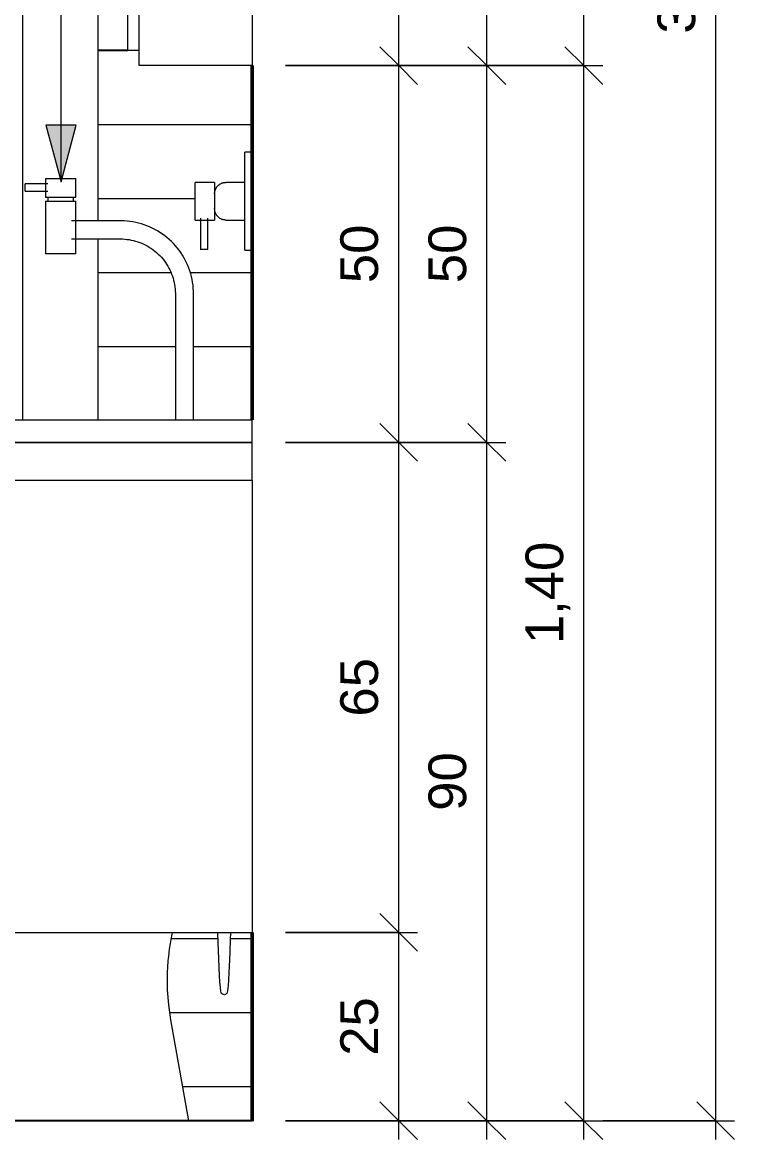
# Model space of a CAD drawing. Header units: millimetres. Extents: x 1525 to 16923, y -16874 to 3225.
# Drawn here: x 6064 to 7009, y 155 to 1637 of the extents above; entities that cross this region are included whole.
import ezdxf

# ---------------------------------------------------------------- set-up
doc = ezdxf.new("R2010")
doc.units = ezdxf.units.MM
for name, color, linetype, lineweight in [('A-ANNO-DIMS', 211, 'Continuous', 9), ('A-ANNO-DIMS-25', 211, 'Continuous', 9), ('A-FLOR', 192, 'Continuous', 25), ('A-GLAZ', 151, 'Continuous', 9), ('A-WALL', 113, 'Continuous', 25), ('A-WALL-PATT', 111, 'Continuous', 25), ('G-ANNO-TEXT', 231, 'Continuous', 9), ('I-FURN', 30, 'Continuous', 9), ('P-SANR-FIXT', 6, 'Continuous', 9)]:
    doc.layers.add(name, color=color, linetype=linetype, lineweight=lineweight)
doc.styles.add('@Arial Unicode MS', font='ARIALUNI.TTF', dxfattribs={"height": 49.99999999999999})
doc.dimstyles.new('CRT_-__Metros_-_Linha_de_chamada_3_5_mm', dxfattribs={"dimscale": 304.8, "dimtxt": 50.29224265965954, "dimasz": 0.1640419947506562, "dimexe": 0.08202099737532809, "dimexo": 0.0625, "dimgap": 0.04101049868766404, "dimtad": 1, "dimdec": 0, "dimlfac": 0.1, "dimdsep": 46, "dimtxsty": '@Arial Unicode MS', "dimblk1": 'OBLIQUE', "dimblk2": 'OBLIQUE', "dimsah": 1, "dimcen": 0.09, "dimdle": 0.08202099737532809, "dimazin": 0, "dimtfac": 1, "dimtdec": 4, "dimtix": 1, "dimtmove": 0, "dimatfit": 3, "dimfxl": 0.4921259842519685, "dimfxlon": 1, "dimtvp": 1, "dimtolj": 1, "dimtzin": 0, "dimarcsym": 2})
doc.dimstyles.new('CRT_-__Metros_-_Linha_de_chamada_3_5_mm_1', dxfattribs={"dimscale": 304.8, "dimtxt": 50.29224265965954, "dimasz": 0.1640419947506562, "dimexe": 0.08202099737532809, "dimexo": 0.0625, "dimgap": 0.04101049868766404, "dimtad": 1, "dimlfac": 0.001, "dimrnd": 0.01, "dimzin": 0, "dimdsep": 46, "dimtxsty": '@Arial Unicode MS', "dimblk1": 'OBLIQUE', "dimblk2": 'OBLIQUE', "dimsah": 1, "dimcen": 0.09, "dimdle": 0.08202099737532809, "dimazin": 0, "dimtfac": 1, "dimtdec": 4, "dimtix": 1, "dimtmove": 0, "dimatfit": 3, "dimfxl": 0.4921259842519685, "dimfxlon": 1, "dimtvp": 1, "dimtolj": 1, "dimtzin": 0, "dimarcsym": 2})

# ---------------------------------------------------------------- blocks, each defined once
blk = doc.blocks.new('Bacia Sanitária - Caixa acoplada-3529581-ELEVAÇÃO 2 BANHEIRO SUÍTE')
at = {"layer": 'P-SANR-FIXT'}
for p, q in [((-2986.073959467627, 575.0000000000032), (-3052.37993670697, 575.0000000000034)), ((-2983.043893188997, 570.0000000000025), (-3047.379936706971, 570.0000000000026)), ((-2905.473572249148, 575.0000000000028), (-2986.073959467627, 575.0000000000031)), ((-2905.463268454601, 570.0000000000018), (-2983.043893188997, 570.000000000002)), ((-2902.615351151204, 353.7343181420562), (-2939.543720459564, 180)), ((-2469.79858684659, 180.0000000000006), (-2493.415167521179, 313.9362846213316))]:
    blk.add_line(p, q, dxfattribs=at)
at = {"layer": 'P-SANR-FIXT', "flags": 128}
for points in [[(-3052.379936706972, 575.0000000000034), (-3052.367938306887, 575.599840012803), (-3052.331962301511, 576.198720409541), (-3052.27206624478, 576.7956831093376), (-3052.188345957607, 577.3897730992172), (-3052.080935374592, 577.980039961929), (-3051.950006329753, 578.5655393964103), (-3051.795768281634, 579.145334728465), (-3051.618467978209, 579.7184984092453), (-3051.418389062142, 580.2841134991297), (-3051.195851617016, 580.8412751346331), (-3050.951211655272, 581.3890919759929), (-3050.684860548662, 581.9266876331251), (-3050.397224402137, 582.4532020676593), (-3050.088763372174, 582.9677929688163), (-3049.759970930617, 583.4696371009285), (-3049.411373075236, 583.9579316204389), (-3049.043527488237, 584.4318953602805), (-3048.657022644087, 584.890770079575), (-3048.252476868086, 585.3338216766612), (-3047.83053734718, 585.7603413634956), (-3047.391879094593, 586.1696467995662), (-3046.937203869952, 586.5610831834877), (-3046.467239056626, 586.9340243005485), (-3045.982736498059, 587.2878735245184), (-3045.484471294995, 587.6220647721219), (-3044.973240565464, 587.9360634086535), (-3044.449862169579, 588.2293671032774), (-3043.915173401124, 588.5015066326507), (-3043.370029648067, 588.7520466315799), (-3042.815303024124, 588.9805862895118), (-3042.251880973555, 589.1867599917465), (-3041.680664851453, 589.3702379043417), (-3041.102568481759, 589.5307265017774), (-3040.518516695344, 589.6679690365328), (-3039.929443850477, 589.78174594983), (-3039.336292338045, 589.8718752228787), (-3038.740011073938, 589.9382126680676), (-3038.141553980978, 589.9806521596374), (-3037.541878462847, 589.9991258034531), (-3037.379936706973, 590.0000000000038)], [(-2976.983760631739, 590.0000000000032), (-2981.785717359525, 590.0000000000032), (-2986.431373768867, 590.0000000000032), (-2990.913297800528, 590.0000000000032), (-2995.224319332154, 590.0000000000032), (-2999.357541648925, 590.0000000000032), (-3003.306352476845, 590.0000000000038), (-3007.064434560956, 590.0000000000038), (-3010.625775771605, 590.0000000000038), (-3013.984678722567, 590.0000000000038), (-3017.135769885648, 590.0000000000038), (-3020.074008187186, 590.0000000000038), (-3022.794693072688, 590.0000000000038), (-3025.293472026717, 590.0000000000038), (-3027.566347535994, 590.0000000000038), (-3029.609683484557, 590.0000000000038), (-3031.420210970776, 590.0000000000038), (-3032.995033536899, 590.0000000000038), (-3034.331631802765, 590.0000000000038), (-3035.427867496275, 590.0000000000038), (-3036.281986874169, 590.0000000000038), (-3036.892623527645, 590.0000000000038), (-3037.25880056832, 590.0000000000038), (-3037.379936706973, 590.0000000000038)], [(-3037.379936706973, 590.0000000000038), (-3037.257317102007, 590.0000000000038), (-3036.889654452316, 590.0000000000038), (-3036.277536939713, 590.0000000000038), (-3035.421943821637, 590.0000000000038), (-3034.324243864563, 590.0000000000038), (-3032.986193154256, 590.0000000000038), (-3031.409932286418, 590.0000000000038), (-3029.597982942187, 590.0000000000038), (-3027.553243853984, 590.0000000000038), (-3025.278986168163, 590.0000000000038), (-3022.778848211871, 590.0000000000038), (-3020.056829672508, 590.0000000000038), (-3017.117285199067, 590.0000000000038), (-3013.964917435635, 590.0000000000038), (-3010.604769498168, 590.0000000000038), (-3007.04221690657, 590.0000000000038), (-3003.282958985017, 590.0000000000038), (-2999.333009744252, 590.0000000000032), (-2995.198688260449, 590.0000000000032), (-2990.886608566042, 590.0000000000032), (-2986.403669068677, 590.0000000000032), (-2981.757041515244, 590.0000000000032), (-2976.983760631741, 590.0000000000032)], [(-2905.379936705998, 590.0000000000032), (-2907.227405428025, 590.0000000000032), (-2917.05319406522, 590.0000000000032), (-2926.719596499716, 590.0000000000032), (-2936.211148549674, 590.0000000000032), (-2945.512665756572, 590.0000000000032), (-2954.609267677096, 590.0000000000032), (-2963.486401688679, 590.0000000000032), (-2972.129866270589, 590.0000000000032), (-2976.983760631739, 590.0000000000032)], [(-3047.379936706973, 570.0000000000028), (-3047.367938306888, 570.599840012802), (-3047.331962301512, 571.19872040954), (-3047.27206624478, 571.795683109336), (-3047.188345957607, 572.3897730992168), (-3047.080935374593, 572.9800399619286), (-3046.950006329754, 573.5655393964098), (-3046.795768281634, 574.1453347284645), (-3046.618467978209, 574.7184984092448), (-3046.522072330704, 575.0000000000034)], [(-2981.047113178915, 442.7272727272749), (-2986.05910544801, 446.7065279908205), (-2990.907960889326, 450.883026508377), (-2995.585922368524, 455.2500867732539), (-3000.08550614515, 459.8007224206185), (-3004.39951384502, 464.5276534041836), (-3008.521043976087, 469.423317642735), (-3012.443502969355, 474.4798831178441), (-3016.160615727182, 479.6892604034259), (-3019.666435662094, 485.0431156070986), (-3022.955354210067, 490.5328837026319), (-3026.022109803021, 496.1497822321594), (-3028.861796286215, 501.8848253562431), (-3031.469870767041, 507.7288382292939), (-3033.842160882692, 513.6724716773726), (-3035.974871475044, 519.7062171548686), (-3037.864590662101, 525.8204219561483), (-3039.508295296283, 532.0053046578251), (-3040.903355800816, 538.2509707669464), (-3042.047540376488, 544.5474285500749), (-3042.939018572055, 550.8846050179316), (-3043.576364212582, 557.2523620400257), (-3043.958557681, 563.6405125635055), (-3044.084992262744, 570.0000000000007)], [(-2904.226345648351, 401.8336707483581), (-2914.380838938325, 405.5093631801706), (-2924.380221223734, 409.5881868757589), (-2934.208495626004, 414.0636165873133), (-2943.849939002684, 418.9284925820025), (-2953.289127101099, 424.1750320960201), (-2962.51095923388, 429.7948417853459), (-2971.500682436831, 435.7789311533049), (-2980.243915070537, 442.1177269334466), (-2981.047113178915, 442.7272727272749)], [(-2902.615351151205, 353.7343181420557), (-2901.862167517703, 357.6624959886744), (-2901.266671567428, 361.6176510240233), (-2900.829815966863, 365.5934558437672), (-2900.552299591782, 369.5835500083205), (-2900.434566409182, 373.581550218195), (-2900.476804767043, 377.5810605259164), (-2900.678947093, 381.5756825681745), (-2901.040670002454, 385.5590258018433), (-2901.561394815915, 389.524717727484), (-2902.24028848476, 393.4664140839831), (-2903.076264923945, 397.377808998022), (-2904.067986749498, 401.2526450721246), (-2904.232294652704, 401.8381232519138)], [(-2846.872981415787, 389.1173360047154), (-2857.254489818144, 390.4541332107946), (-2867.901615712197, 392.2605548187234), (-2878.467987443807, 394.4913029575456), (-2879.540275620679, 394.7424874015256)], [(-2493.415167521179, 313.9362846213316), (-2496.23249258236, 333.7634075959946), (-2497.720732453482, 353.7343181420556)]]:
    blk.add_lwpolyline(points, dxfattribs=at)
at = {"layer": 'P-SANR-FIXT'}
for points, knots in [([(-2721.129079966269, 430.0032645981685), (-2722.418678957998, 429.5580234250977), (-2725.192194310117, 428.5842687986848), (-2727.958485456199, 427.5771828700418), (-2729.437169397474, 427.028233384213)], [0.06623469538838295, 0.06623469538838295, 0.06623469538838295, 0.06623469538838295, 0.5, 1, 1, 1, 1]), ([(-2497.720732453482, 353.7343181420556), (-2498.168967890348, 364.4667312957868), (-2497.91323178611, 383.9169831304323), (-2494.997907041838, 409.9637100095278), (-2492.444222706295, 423.8888447185519), (-2491.065170725115, 430.0757640340854)], [0, 0, 0, 0, 0.4, 0.7, 0.97617184338303, 0.97617184338303, 0.97617184338303, 0.97617184338303])]:
    blk.add_open_spline(points, degree=3, knots=knots, dxfattribs=at)
for points in [[(-2729.437169397474, 427.028233384213), (-2736.063747950919, 424.6758338285388), (-2749.354882688736, 420.3080227429784), (-2769.821390228347, 415.213661453016), (-2790.424111568666, 411.043240875118), (-2810.975581169526, 407.772735536593), (-2831.203619878147, 405.3592683320381), (-2850.847033355365, 403.8242812287706), (-2863.355973116059, 403.4472200489694), (-2869.436642700383, 403.4168820589864)], [(-2869.436642700382, 403.4168820589865), (-2874.1497460336, 403.3742866079256), (-2882.934600008572, 403.2210222362818), (-2893.40877199406, 402.6721192698834), (-2900.67034886584, 402.1457688248008), (-2903.147438666746, 401.9300097471688), (-2903.766302560804, 401.8761097599557)]]:
    blk.add_open_spline(points, degree=3, dxfattribs=at)
blk = doc.blocks.new('Janela basculante e folha fixa - 80 x 160 cm-4197855-ELEVAÇÃO 2 BANHEIRO SUÍTE')
at = {"layer": 'A-GLAZ'}
for p, q in [((-2590.379936706012, 2409.999999999948), (-2590.379936706012, 1374.041239654104)), ((-2690.379936706006, 2309.999999999959), (-2690.379936706006, 1110.000000000002)), ((-2590.379936706012, 1349.958760345894), (-2590.379936706012, 1110))]:
    blk.add_line(p, q, dxfattribs=at)
blk = doc.blocks.new('ARMÁRIO BANHEIRO - ARMÁRIO BANHEIRO-4333011-ELEVAÇÃO 2 BANHEIRO SUÍTE')
at = {"layer": 'I-FURN', "color": 8}
for p, q in [((-2535.379936705997, 1580), (-2535.379936705997, 2380)), ((-2385.379936705997, 2380), (-2535.379936705997, 2380)), ((-2385.379936705997, 2380), (-2385.379936705997, 1580)), ((-2550.379936705997, 1600), (-2550.379936705997, 2360)), ((-2550.379936705997, 2360), (-2535.379936705997, 2360)), ((-2535.379936705997, 1600), (-2550.379936705997, 1600)), ((-2385.379936705997, 1580), (-2535.379936705997, 1580))]:
    blk.add_line(p, q, dxfattribs=at)
blk = doc.blocks.new('Ducha Higiênica Mix_Match - Cobre Escovado-4413653-ELEVAÇÃO 2 BANHEIRO SUÍTE')
at = {"layer": 'P-SANR-FIXT', "color": 8, "flags": 128}
blk.add_lwpolyline([(-2414.369417163562, 430.0000000000008), (-2414.70985877046, 419.9955265815146), (-2415.245949543859, 404.8193646407829), (-2415.669127065304, 393.5892083621536), (-2416.382415900267, 376.8488108415), (-2416.927158388744, 366.4558609859358), (-2417.38224175262, 359.6432201552344), (-2418.179578966208, 352.236582533151), (-2419.341762652088, 349.0130338992364), (-2419.845658600485, 348.4457491201209), (-2420.397698288731, 348.006681143358), (-2420.98748760144, 347.6791659315883), (-2422.286973047987, 347.3327881410514), (-2423.569832982859, 347.4123332811791), (-2424.726585710988, 347.8622557841112), (-2425.543399503854, 348.4761576047845), (-2426.053573927994, 349.0652049954805), (-2426.593703601131, 350.0358997246663), (-2427.111733709746, 351.8785190608243), (-2427.725884619859, 356.7006517328924), (-2428.313498645467, 364.5422705770511), (-2428.750113983126, 372.2858303855863), (-2429.265605706957, 383.2932094205983), (-2429.760720401295, 395.4601898199217), (-2430.506411642414, 415.9309987165236), (-2430.986876719118, 430.0000000000008)], dxfattribs=at)
blk = doc.blocks.new('BAMCADA BANHEIRO - BAMCADA BANHEIRO-4679330-ELEVAÇÃO 2 BANHEIRO SUÍTE')
at = {"layer": 'I-FURN', "color": 8}
for p, q in [((-2656.621832099559, 1423.263021039689), (-2686.503248238001, 1423.263021039689)), ((-2686.503248238, 1418.263021039688), (-2686.503248238, 1423.263021039688)), ((-2659.556404952886, 1430.000000000002), (-2659.556404952886, 1405.000000000002)), ((-2659.556404952883, 1430), (-2639.556404952883, 1430)), ((-2639.556404952883, 1430), (-2619.556404952883, 1430)), ((-2619.556404952885, 1405.000000000002), (-2619.556404952885, 1430.000000000002)), ((-2686.503248238, 1413.263021039688), (-2686.503248238, 1418.263021039688)), ((-2686.503248238001, 1413.263021039689), (-2656.621832099559, 1413.263021039689)), ((-2639.556404952883, 1405), (-2659.556404952883, 1405)), ((-2659.556404952886, 1400.000000000002), (-2659.556404952886, 1330.000000000002)), ((-2659.556404952883, 1400), (-2639.556404952883, 1400)), ((-2656.556404952884, 1405.000000000002), (-2656.556404952884, 1400.000000000002)), ((-2619.556404952883, 1405), (-2639.556404952883, 1405)), ((-2639.556404952883, 1400), (-2619.556404952883, 1400)), ((-2622.556404952884, 1400.000000000002), (-2622.556404952884, 1405.000000000002)), ((-2619.556404952885, 1330.000000000002), (-2619.556404952885, 1400.000000000002)), ((-2560.379936705996, 1374.041239654105), (-2625.379936705995, 1374.041239654104)), ((-2625.379936705995, 1349.958760345894), (-2560.379936705996, 1349.958760345895)), ((-2639.556404952883, 1330), (-2659.556404952883, 1330)), ((-2619.556404952883, 1330), (-2639.556404952883, 1330)), ((-2487.421176360099, 1277), (-2487.4211763601, 1110.000000000001)), ((-2463.33869705189, 1110.000000000001), (-2463.33869705189, 1277)), ((-2885.379936705992, 1110), (-2385.379936705996, 1110)), ((-2885.379936705992, 1110), (-2885.379936705992, 1080)), ((-2385.379936705997, 1080), (-2385.379936705997, 1110)), ((-2885.379936705992, 1080), (-2385.379936705992, 1080)), ((-2885.379936705992, 1080), (-2885.379936705992, 1030)), ((-2385.379936705997, 1080), (-2885.379936705992, 1080)), ((-2385.379936705992, 1030), (-2385.379936705992, 1080)), ((-2885.379936705992, 1030), (-2887.379936705992, 1030)), ((-2887.379936705992, 1030), (-2887.379936705992, 1001.500000000005)), ((-2885.379936705992, 430.0000000000001), (-2885.379936705992, 1030)), ((-2885.379936705992, 1030), (-2385.379936705995, 1030)), ((-2885.379936705992, 1030), (-2385.379936705992, 1030)), ((-2385.379936705995, 1030), (-2385.379936705995, 430.0000000000001)), ((-2903.379936705996, 1015.000000000005), (-2905.379936705994, 1015.000000000005)), ((-2905.379936705994, 1015.000000000005), (-2905.379936705994, 1000)), ((-2889.879936705994, 1001.500000000005), (-2903.379936705996, 1015.000000000005)), ((-2905.379936705994, 430), (-2905.379936705994, 1000.000000000002)), ((-2885.379936705995, 1000.000000000002), (-2905.379936705994, 1000.000000000002)), ((-2905.379936705994, 1000), (-2885.379936705992, 1000)), ((-2887.379936705992, 1001.500000000005), (-2889.879936705994, 1001.500000000005)), ((-2885.379936705995, 430), (-2905.379936705994, 430)), ((-2885.379936705992, 430.0000000000001), (-2385.379936705995, 430.0000000000001))]:
    blk.add_line(p, q, dxfattribs=at)
at = {"layer": 'I-FURN', "color": 8, "flags": 128}
for points in [[(-2463.33869705189, 1277), (-2463.416319693099, 1280.880614562413), (-2463.649063437062, 1284.755020969347), (-2464.036555943435, 1288.617020997046), (-2464.578177306869, 1292.460436269315), (-2465.273061048723, 1296.279118141604), (-2466.120095503245, 1300.066957537525), (-2467.117925595998, 1303.817894722075), (-2468.264955011691, 1307.525928995916), (-2469.559348747949, 1311.185128295214), (-2470.999036050912, 1314.789638681678), (-2472.581713728016, 1318.333693707611), (-2474.304849832596, 1321.811623640996), (-2476.165687714466, 1325.217864535859), (-2478.161250429977, 1328.546967133394), (-2480.288345504476, 1331.793605579614), (-2482.543570039603, 1334.952585945587), (-2484.923316157192, 1338.018854536606), (-2487.423776771103, 1340.987505977027), (-2490.04095167776, 1343.853791057825), (-2492.770653955613, 1346.613124334313), (-2495.608516663322, 1349.261091461872), (-2498.549999825932, 1351.793456257971), (-2501.590397697869, 1354.206167479143), (-2504.724846291118, 1356.495365302119), (-2507.948331156578, 1358.657387498719), (-2511.255695406106, 1360.688775294634), (-2514.641647962433, 1362.586278902731), (-2518.100772023769, 1364.346862722016), (-2521.627533729523, 1365.96771019395), (-2525.216291013301, 1367.446228308339), (-2528.861302629008, 1368.780051751601), (-2532.556737335623, 1369.96704669076), (-2536.29668322593, 1371.005314187127), (-2540.075157184319, 1371.893193234192), (-2543.886114458488, 1372.629263414883), (-2547.723458329758, 1373.212347173932), (-2551.581049866526, 1373.64151170171), (-2555.45271774524, 1373.91607042652), (-2559.332268123208, 1374.035584112974), (-2560.379936705996, 1374.041239654105)], [(-2560.379936705996, 1349.958760345895), (-2557.46236445668, 1349.900401119471), (-2554.549459700583, 1349.725416802513), (-2551.645882463925, 1349.434087332598), (-2548.75627785089, 1349.026878774732), (-2545.88526861244, 1348.504442575741), (-2543.037447750909, 1347.867614522097), (-2540.217371172172, 1347.117413402835), (-2537.429550397171, 1346.255039379713), (-2534.678445344444, 1345.281872067203), (-2531.968457195203, 1344.199468325409), (-2529.303921352386, 1343.009559769416), (-2526.689100504939, 1341.714049999081), (-2524.128177808419, 1340.315011553674), (-2521.625250192839, 1338.814682596264), (-2519.184321808454, 1337.215463333128), (-2516.809297619975, 1335.51991217394), (-2514.503977159461, 1333.730741638856), (-2512.272048447872, 1331.850814019063), (-2510.117082095026, 1329.883136797722), (-2508.042525587389, 1327.830857838638), (-2506.051697772822, 1325.697260350351), (-2504.147783551141, 1323.485757633699), (-2502.333828778955, 1321.199887621265), (-2500.612735396945, 1318.843307217443), (-2498.987256787372, 1316.41978644817), (-2497.459993369261, 1313.933202429685), (-2496.033388438285, 1311.387533165976), (-2494.709724258005, 1308.786851184817), (-2493.491118408745, 1306.135317022596), (-2492.379520399905, 1303.437172568342), (-2491.376708551174, 1300.696734277607), (-2490.484287147586, 1297.918386267063), (-2489.703683873016, 1295.106573300841), (-2489.036147526182, 1292.265793679869), (-2488.482746022839, 1289.400592045537), (-2488.04436468734, 1286.515552109251), (-2487.721704836305, 1283.615289319466), (-2487.515282656665, 1280.704443477957), (-2487.425428379874, 1277.787671317122), (-2487.421176360099, 1277)]]:
    blk.add_lwpolyline(points, dxfattribs=at)
blk = doc.blocks.new('MONOCOMANDO CHUVEIRO - MONOCOMANDO CHUVEIRO-4681074-ELEVAÇÃO 2 BANHEIRO SUÍTE')
at = {"layer": 'I-FURN', "color": 8}
for p, q in [((-2385.379936706004, 1465.000000000002), (-2395.379936706004, 1465.000000000002)), ((-2395.379936706002, 1400), (-2395.379936706003, 1465)), ((-2435.379936706005, 1425.000000000001), (-2461.379936706004, 1425.000000000001)), ((-2461.379936706003, 1400), (-2461.379936706003, 1425)), ((-2435.379936706003, 1425), (-2435.379936706003, 1400)), ((-2395.379936706004, 1425.000000000001), (-2420.379936706005, 1425.000000000001)), ((-2461.379936706003, 1375), (-2461.379936706003, 1400)), ((-2435.379936706003, 1400), (-2435.379936706003, 1375)), ((-2395.379936706003, 1335), (-2395.379936706002, 1399.999999999999)), ((-2461.379936706004, 1375.000000000001), (-2435.379936706005, 1375.000000000001)), ((-2454.296480235253, 1377.313830999458), (-2454.296480235253, 1336.000000000001)), ((-2444.296480235253, 1336.000000000001), (-2444.296480235253, 1377.313830999458)), ((-2420.379936706005, 1375.000000000002), (-2395.379936706004, 1375.000000000002)), ((-2449.296480235251, 1336), (-2454.296480235251, 1336)), ((-2444.296480235251, 1336), (-2449.296480235251, 1336)), ((-2395.379936706004, 1335.000000000002), (-2385.379936706004, 1335.000000000002))]:
    blk.add_line(p, q, dxfattribs=at)
at = {"layer": 'I-FURN', "color": 8, "flags": 128}
for points in [[(-2435.379936706005, 1410.000000000014), (-2435.36793830592, 1410.599840012801), (-2435.331962300544, 1411.19872040954), (-2435.272066243812, 1411.795683109336), (-2435.188345956639, 1412.389773099216), (-2435.080935373623, 1412.980039961928), (-2434.950006328786, 1413.565539396409), (-2434.795768280667, 1414.145334728464), (-2434.618467977241, 1414.718498409243), (-2434.418389061173, 1415.284113499129), (-2434.195851616048, 1415.841275134632), (-2433.951211654304, 1416.389091975992), (-2433.684860547694, 1416.926687633124), (-2433.39722440117, 1417.453202067658), (-2433.088763371205, 1417.967792968815), (-2432.759970929649, 1418.469637100928), (-2432.411373074268, 1418.957931620438), (-2432.043527487269, 1419.431895360279), (-2431.657022643118, 1419.890770079574), (-2431.252476867118, 1420.33382167666), (-2430.830537346212, 1420.760341363495), (-2430.391879093623, 1421.169646799565), (-2429.937203868983, 1421.561083183486), (-2429.467239055657, 1421.934024300548), (-2428.982736497091, 1422.287873524517), (-2428.484471294027, 1422.622064772121), (-2427.973240564496, 1422.936063408652), (-2427.449862168611, 1423.229367103276), (-2426.915173400156, 1423.50150663265), (-2426.370029647099, 1423.752046631578), (-2425.815303023154, 1423.980586289511), (-2425.251880972587, 1424.186759991745), (-2424.680664850484, 1424.37023790434), (-2424.10256848079, 1424.530726501776), (-2423.518516694376, 1424.667969036532), (-2422.929443849508, 1424.781745949829), (-2422.336292337076, 1424.871875222877), (-2421.740011072969, 1424.938212668066), (-2421.141553980008, 1424.980652159635), (-2420.541878461879, 1424.999125803451), (-2420.379936706005, 1425.000000000001)], [(-2435.379936706005, 1409.755486475813), (-2435.379936706005, 1409.835573130342), (-2435.379936706005, 1409.899924966006), (-2435.379936706005, 1409.948439033597), (-2435.379936706005, 1409.981037720953), (-2435.379936706005, 1409.997668877131)], [(-2435.379936706005, 1409.992001066612), (-2435.379936706005, 1409.968017063028), (-2435.379936706005, 1409.928086358541), (-2435.379936706004, 1409.872272833758), (-2435.379936706004, 1409.800665778414), (-2435.379936706004, 1409.713379748523), (-2435.379936706004, 1409.61055438311), (-2435.379936706004, 1409.492354180826), (-2435.379936706004, 1409.358968236781), (-2435.379936706004, 1409.21060994003), (-2435.379936706004, 1409.047516632202), (-2435.379936706004, 1408.869949227794), (-2435.379936706004, 1408.678191796778), (-2435.379936706004, 1408.472551110136), (-2435.379936706004, 1408.253356149099), (-2435.379936706004, 1408.020957578845), (-2435.379936706004, 1407.775727187511), (-2435.379936706004, 1407.518057291411), (-2435.379936706004, 1407.248360107411), (-2435.379936706004, 1406.967067093474), (-2435.379936706004, 1406.674628258415), (-2435.379936706004, 1406.371511441988), (-2435.379936706004, 1406.058201566437), (-2435.379936706004, 1405.735199860726), (-2435.379936706004, 1405.403023058683), (-2435.379936706004, 1405.06220257233), (-2435.379936706004, 1404.713283641739), (-2435.379936706004, 1404.356824462769), (-2435.379936706004, 1403.993395294064), (-2435.379936706004, 1403.623577544769), (-2435.379936706004, 1403.24796284439), (-2435.379936706004, 1402.867152096321), (-2435.379936706004, 1402.481754516525), (-2435.379936706004, 1402.092386658916), (-2435.379936706004, 1401.699671429005), (-2435.379936706004, 1401.304237087383), (-2435.379936706004, 1400.906716244645), (-2435.379936706004, 1400.507744849338), (-2435.379936706004, 1400.107961170584), (-2435.379936706004, 1399.708004776989), (-2435.379936706004, 1399.308515513461), (-2435.379936706004, 1398.910132477603), (-2435.379936706004, 1398.513492997288), (-2435.379936706004, 1398.119231611073), (-2435.379936706004, 1397.727979053071), (-2435.379936706004, 1397.340361243912), (-2435.379936706004, 1396.956998289404), (-2435.379936706004, 1396.578503488493), (-2435.379936706004, 1396.20548235212), (-2435.379936706004, 1395.83853163453), (-2435.379936706004, 1395.478238378593), (-2435.379936706004, 1395.125178976658), (-2435.379936706004, 1394.779918248454), (-2435.379936706004, 1394.443008537496), (-2435.379936706004, 1394.114988827449), (-2435.379936706004, 1393.796383879875), (-2435.379936706004, 1393.487703394727), (-2435.379936706004, 1393.18944119493), (-2435.379936706004, 1392.902074436381), (-2435.379936706004, 1392.626062844589), (-2435.379936706004, 1392.361847979224), (-2435.379936706004, 1392.109852527707), (-2435.379936706004, 1391.870479629003), (-2435.379936706004, 1391.644112228688), (-2435.379936706004, 1391.431112466312), (-2435.379936706004, 1391.231821096059), (-2435.379936706004, 1391.046556941607), (-2435.379936706004, 1390.875616386083), (-2435.379936706004, 1390.719272897909), (-2435.379936706004, 1390.577776593315), (-2435.379936706004, 1390.451353836206), (-2435.379936706004, 1390.340206876022), (-2435.379936706004, 1390.244513524191), (-2435.379936706004, 1390.164426869662), (-2435.379936706004, 1390.100075033997), (-2435.379936706005, 1390.051560966408), (-2435.379936706005, 1390.018962279051), (-2435.379936706005, 1390.002331122872)], [(-2435.379936706005, 1390.007998933392), (-2435.379936706005, 1390.031982936976), (-2435.379936706005, 1390.071913641463), (-2435.379936706005, 1390.127727166245), (-2435.379936706005, 1390.199334221589), (-2435.379936706005, 1390.286620251482)], [(-2420.379936706005, 1375.000000000002), (-2420.979776718803, 1375.011998400088), (-2421.578657115542, 1375.047974405462), (-2422.175619815338, 1375.107870462194), (-2422.769709805219, 1375.191590749367), (-2423.359976667931, 1375.299001332383), (-2423.945476102412, 1375.429930377222), (-2424.525271434467, 1375.58416842534), (-2425.098435115247, 1375.761468728765), (-2425.66405020513, 1375.961547644833), (-2426.221211840635, 1376.184085089958), (-2426.769028681995, 1376.428725051702), (-2427.306624339126, 1376.695076158313), (-2427.833138773661, 1376.982712304837), (-2428.347729674818, 1377.291173334801), (-2428.84957380693, 1377.619965776357), (-2429.337868326441, 1377.968563631738), (-2429.811832066282, 1378.336409218738), (-2430.270706785577, 1378.722914062888), (-2430.713758382663, 1379.127459838889), (-2431.140278069497, 1379.549399359795), (-2431.549583505568, 1379.988057612382), (-2431.941019889489, 1380.442732837023), (-2432.31396100655, 1380.91269765035), (-2432.66781023052, 1381.397200208915), (-2433.002001478123, 1381.89546541198), (-2433.316000114655, 1382.40669614151), (-2433.609303809279, 1382.930074537396), (-2433.881443338652, 1383.464763305851), (-2434.131983337581, 1384.009907058907), (-2434.360522995512, 1384.564633682852), (-2434.566696697747, 1385.12805573342), (-2434.750174610343, 1385.699271855522), (-2434.910663207779, 1386.277368225216), (-2435.047905742535, 1386.861420011631), (-2435.161682655832, 1387.450492856498), (-2435.25181192888, 1388.04364436893), (-2435.318149374069, 1388.639925633037), (-2435.360588865638, 1389.238382725998), (-2435.379062509454, 1389.838058244127)]]:
    blk.add_lwpolyline(points, dxfattribs=at)
blk = doc.blocks.new('DIMBLOCK28-ELEVAÇÃO 2 BANHEIRO SUÍTE')
at = {"layer": 'A-ANNO-DIMS-25', "lineweight": 18}
for p, q in [((6563.438268856396, 430.0000000000001), (6538.438268856396, 455.0000000000001)), ((6563.438268856396, 430.0000000000001), (6588.438268856396, 405.0000000000001)), ((6563.438268856396, 180), (6538.438268856396, 205.0000000000001)), ((6563.438268856396, 180), (6588.438268856396, 155))]:
    blk.add_line(p, q, dxfattribs=at)
at = {"layer": 'A-ANNO-DIMS-25'}
for p, q in [((6413.438268856396, 430.0000000000001), (6588.438268856396, 430.0000000000001)), ((6563.438268856396, 430.0000000000001), (6413.438268856396, 430.0000000000001)), ((6563.438268856396, 155), (6563.438268856396, 430.0000000000001)), ((6413.438268856396, 180), (6588.438268856396, 180)), ((6563.438268856396, 180), (6413.438268856396, 180))]:
    blk.add_line(p, q, dxfattribs=at)
at = {"layer": 'A-ANNO-DIMS-25', "color": 0, "insert": (6486.036863623904, 266.2763991552271), "char_height": 49.99999999999999, "width": 92.93664202745512, "attachment_point": 1, "rotation": 90, "line_spacing_factor": 1.117605392436879, "style": '@Arial Unicode MS'}
blk.add_mtext('25', dxfattribs=at)
blk = doc.blocks.new('_Oblique')
at = {"color": 0, "linetype": 'ByBlock', "lineweight": -2}
blk.add_line((-0.5, -0.5), (0.5, 0.5), dxfattribs=at)
blk = doc.blocks.new('DIMBLOCK29-ELEVAÇÃO 2 BANHEIRO SUÍTE')
at = {"layer": 'A-ANNO-DIMS-25', "lineweight": 18}
for p, q in [((6563.438268856396, 1080), (6538.438268856396, 1105)), ((6563.438268856396, 1080), (6588.438268856396, 1055)), ((6563.438268856396, 430.0000000000001), (6538.438268856396, 455.0000000000001)), ((6563.438268856396, 430.0000000000001), (6588.438268856396, 405.0000000000001))]:
    blk.add_line(p, q, dxfattribs=at)
at = {"layer": 'A-ANNO-DIMS-25'}
for p, q in [((6413.438268856396, 1080), (6588.438268856396, 1080)), ((6563.438268856396, 1080), (6413.438268856396, 1080)), ((6563.438268856396, 430.0000000000001), (6563.438268856396, 1080)), ((6413.438268856396, 430.0000000000001), (6588.438268856396, 430.0000000000001)), ((6563.438268856396, 430.0000000000001), (6413.438268856396, 430.0000000000001))]:
    blk.add_line(p, q, dxfattribs=at)
at = {"layer": 'A-ANNO-DIMS-25', "color": 0, "insert": (6486.036863623904, 716.2763991552271), "char_height": 49.99999999999999, "width": 92.93664202745512, "attachment_point": 1, "rotation": 90, "line_spacing_factor": 1.117605392436879, "style": '@Arial Unicode MS'}
blk.add_mtext('65', dxfattribs=at)
blk = doc.blocks.new('DIMBLOCK30-ELEVAÇÃO 2 BANHEIRO SUÍTE')
at = {"layer": 'A-ANNO-DIMS-25', "lineweight": 18}
for p, q in [((6563.438268856396, 1579.999999999995), (6538.438268856396, 1604.999999999995)), ((6563.438268856396, 1579.999999999995), (6588.438268856396, 1554.999999999995)), ((6563.438268856396, 1080), (6538.438268856396, 1105)), ((6563.438268856396, 1080), (6588.438268856396, 1055))]:
    blk.add_line(p, q, dxfattribs=at)
at = {"layer": 'A-ANNO-DIMS-25'}
for p, q in [((6413.438268856396, 1579.999999999995), (6588.438268856396, 1579.999999999995)), ((6563.438268856396, 1579.999999999995), (6413.438268856396, 1579.999999999995)), ((6563.438268856396, 1080), (6563.438268856396, 1579.999999999995)), ((6413.438268856396, 1080), (6588.438268856396, 1080)), ((6563.438268856396, 1080), (6413.438268856396, 1080))]:
    blk.add_line(p, q, dxfattribs=at)
at = {"layer": 'A-ANNO-DIMS-25', "color": 0, "insert": (6486.036863623904, 1291.276399155224), "char_height": 49.99999999999999, "width": 92.93664202745512, "attachment_point": 1, "rotation": 90, "line_spacing_factor": 1.117605392436879, "style": '@Arial Unicode MS'}
blk.add_mtext('50', dxfattribs=at)
blk = doc.blocks.new('DIMBLOCK31-ELEVAÇÃO 2 BANHEIRO SUÍTE')
at = {"layer": 'A-ANNO-DIMS-25', "lineweight": 18}
for p, q in [((6563.438268856396, 2380), (6538.438268856396, 2405)), ((6563.438268856396, 2380), (6588.438268856396, 2355)), ((6563.438268856396, 1579.999999999995), (6538.438268856396, 1604.999999999995)), ((6563.438268856396, 1579.999999999995), (6588.438268856396, 1554.999999999995))]:
    blk.add_line(p, q, dxfattribs=at)
at = {"layer": 'A-ANNO-DIMS-25'}
for p, q in [((6413.438268856396, 2380), (6588.438268856396, 2380)), ((6563.438268856396, 2380), (6413.438268856396, 2380)), ((6563.438268856396, 1579.999999999995), (6563.438268856396, 2380)), ((6413.438268856396, 1579.999999999995), (6588.438268856396, 1579.999999999995)), ((6563.438268856396, 1579.999999999995), (6413.438268856396, 1579.999999999995))]:
    blk.add_line(p, q, dxfattribs=at)
at = {"layer": 'A-ANNO-DIMS-25', "color": 0, "insert": (6486.036863623904, 1941.276399155224), "char_height": 49.99999999999999, "width": 92.93664202745512, "attachment_point": 1, "rotation": 90, "line_spacing_factor": 1.117605392436879, "style": '@Arial Unicode MS'}
blk.add_mtext('80', dxfattribs=at)
blk = doc.blocks.new('DIMBLOCK33-ELEVAÇÃO 2 BANHEIRO SUÍTE')
at = {"layer": 'A-ANNO-DIMS-25', "lineweight": 18}
for p, q in [((6680.347307754607, 1080), (6655.347307754607, 1105)), ((6680.347307754607, 1080), (6705.347307754607, 1055)), ((6680.347307754607, 180), (6655.347307754607, 205.0000000000001)), ((6680.347307754607, 180), (6705.347307754607, 155))]:
    blk.add_line(p, q, dxfattribs=at)
at = {"layer": 'A-ANNO-DIMS-25'}
for p, q in [((6530.347307754606, 1080), (6705.347307754606, 1080)), ((6680.347307754606, 1080), (6530.347307754606, 1080)), ((6680.347307754607, 155), (6680.347307754607, 1080)), ((6530.347307754606, 180), (6705.347307754606, 180)), ((6680.347307754606, 180), (6530.347307754606, 180))]:
    blk.add_line(p, q, dxfattribs=at)
at = {"layer": 'A-ANNO-DIMS-25', "color": 0, "insert": (6602.945902522115, 591.2763991552271), "char_height": 49.99999999999999, "width": 92.93664202745512, "attachment_point": 1, "rotation": 90, "line_spacing_factor": 1.117605392436879, "style": '@Arial Unicode MS'}
blk.add_mtext('90', dxfattribs=at)
blk = doc.blocks.new('DIMBLOCK34-ELEVAÇÃO 2 BANHEIRO SUÍTE')
at = {"layer": 'A-ANNO-DIMS-25', "lineweight": 18}
for p, q in [((6680.347307754607, 1579.999999999995), (6655.347307754607, 1604.999999999995)), ((6680.347307754607, 1579.999999999995), (6705.347307754607, 1554.999999999995)), ((6680.347307754607, 1080), (6655.347307754607, 1105)), ((6680.347307754607, 1080), (6705.347307754607, 1055))]:
    blk.add_line(p, q, dxfattribs=at)
at = {"layer": 'A-ANNO-DIMS-25'}
for p, q in [((6530.347307754606, 1579.999999999995), (6705.347307754606, 1579.999999999995)), ((6680.347307754606, 1579.999999999995), (6530.347307754606, 1579.999999999995)), ((6680.347307754607, 1080), (6680.347307754607, 1579.999999999995)), ((6530.347307754606, 1080), (6705.347307754606, 1080)), ((6680.347307754606, 1080), (6530.347307754606, 1080))]:
    blk.add_line(p, q, dxfattribs=at)
at = {"layer": 'A-ANNO-DIMS-25', "color": 0, "insert": (6602.945902522115, 1291.276399155224), "char_height": 49.99999999999999, "width": 92.93664202745512, "attachment_point": 1, "rotation": 90, "line_spacing_factor": 1.117605392436879, "style": '@Arial Unicode MS'}
blk.add_mtext('50', dxfattribs=at)
blk = doc.blocks.new('DIMBLOCK35-ELEVAÇÃO 2 BANHEIRO SUÍTE')
at = {"layer": 'A-ANNO-DIMS-25', "lineweight": 18}
for p, q in [((6680.347307754607, 2380), (6655.347307754607, 2405)), ((6680.347307754607, 2380), (6705.347307754607, 2355)), ((6680.347307754607, 1579.999999999995), (6655.347307754607, 1604.999999999995)), ((6680.347307754607, 1579.999999999995), (6705.347307754607, 1554.999999999995))]:
    blk.add_line(p, q, dxfattribs=at)
at = {"layer": 'A-ANNO-DIMS-25'}
for p, q in [((6530.347307754606, 2380), (6705.347307754606, 2380)), ((6680.347307754606, 2380), (6530.347307754606, 2380)), ((6680.347307754607, 1579.999999999995), (6680.347307754607, 2380)), ((6530.347307754606, 1579.999999999995), (6705.347307754606, 1579.999999999995)), ((6680.347307754606, 1579.999999999995), (6530.347307754606, 1579.999999999995))]:
    blk.add_line(p, q, dxfattribs=at)
at = {"layer": 'A-ANNO-DIMS-25', "color": 0, "insert": (6602.945902522115, 1941.276399155224), "char_height": 49.99999999999999, "width": 92.93664202745512, "attachment_point": 1, "rotation": 90, "line_spacing_factor": 1.117605392436879, "style": '@Arial Unicode MS'}
blk.add_mtext('80', dxfattribs=at)
blk = doc.blocks.new('DIMBLOCK37-ELEVAÇÃO 2 BANHEIRO SUÍTE')
at = {"layer": 'A-ANNO-DIMS-25', "lineweight": 18}
for p, q in [((6809.032777172624, 1579.999999999995), (6784.032777172624, 1604.999999999995)), ((6809.032777172624, 1579.999999999995), (6834.032777172624, 1554.999999999995)), ((6809.032777172624, 180), (6784.032777172624, 205.0000000000001)), ((6809.032777172624, 180), (6834.032777172624, 155))]:
    blk.add_line(p, q, dxfattribs=at)
at = {"layer": 'A-ANNO-DIMS-25'}
for p, q in [((6659.032777172624, 1579.999999999995), (6834.032777172624, 1579.999999999995)), ((6809.032777172624, 1579.999999999995), (6659.032777172624, 1579.999999999995)), ((6809.032777172624, 155), (6809.032777172624, 1579.999999999995)), ((6659.032777172624, 180), (6834.032777172624, 180)), ((6809.032777172624, 180), (6659.032777172624, 180))]:
    blk.add_line(p, q, dxfattribs=at)
at = {"layer": 'A-ANNO-DIMS-25', "color": 0, "insert": (6731.631371940133, 812.3594244984133), "char_height": 49.99999999999999, "width": 162.3373812038015, "attachment_point": 1, "rotation": 90, "line_spacing_factor": 1.117605392436879, "style": '@Arial Unicode MS'}
blk.add_mtext('1,40', dxfattribs=at)
blk = doc.blocks.new('DIMBLOCK38-ELEVAÇÃO 2 BANHEIRO SUÍTE')
at = {"layer": 'A-ANNO-DIMS-25', "lineweight": 18}
for p, q in [((6809.032777172624, 3200), (6784.032777172624, 3225)), ((6809.032777172624, 3200), (6834.032777172624, 3175)), ((6809.032777172624, 1579.999999999995), (6784.032777172624, 1604.999999999995)), ((6809.032777172624, 1579.999999999995), (6834.032777172624, 1554.999999999995))]:
    blk.add_line(p, q, dxfattribs=at)
at = {"layer": 'A-ANNO-DIMS-25'}
for p, q in [((6809.032777172624, 1579.999999999995), (6809.032777172624, 3225)), ((6659.032777172624, 3200), (6834.032777172624, 3200)), ((6809.032777172624, 3200), (6659.032777172624, 3200)), ((6659.032777172624, 1579.999999999995), (6834.032777172624, 1579.999999999995)), ((6809.032777172624, 1579.999999999995), (6659.032777172624, 1579.999999999995))]:
    blk.add_line(p, q, dxfattribs=at)
at = {"layer": 'A-ANNO-DIMS-25', "color": 0, "insert": (6731.631371940133, 2322.359424498414), "char_height": 49.99999999999999, "width": 162.3373812038015, "attachment_point": 1, "rotation": 90, "line_spacing_factor": 1.117605392436879, "style": '@Arial Unicode MS'}
blk.add_mtext('1,62', dxfattribs=at)
blk = doc.blocks.new('DIMBLOCK39-ELEVAÇÃO 2 BANHEIRO SUÍTE')
at = {"layer": 'A-ANNO-DIMS-25', "lineweight": 18}
for p, q in [((6984.032777172624, 3200), (6959.032777172624, 3225)), ((6984.032777172624, 3200), (7009.032777172624, 3175)), ((6984.032777172624, 180), (6959.032777172624, 205.0000000000001)), ((6984.032777172624, 180), (7009.032777172624, 155))]:
    blk.add_line(p, q, dxfattribs=at)
at = {"layer": 'A-ANNO-DIMS-25'}
for p, q in [((6984.032777172624, 155), (6984.032777172624, 3225)), ((6834.032777172624, 3200), (7009.032777172624, 3200)), ((6984.032777172624, 3200), (6834.032777172624, 3200)), ((6834.032777172624, 180), (7009.032777172624, 180)), ((6984.032777172624, 180), (6834.032777172624, 180))]:
    blk.add_line(p, q, dxfattribs=at)
at = {"layer": 'A-ANNO-DIMS-25', "color": 0, "insert": (6906.631371940132, 1622.359424498416), "char_height": 49.99999999999999, "width": 162.3373812038015, "attachment_point": 1, "rotation": 90, "line_spacing_factor": 1.117605392436879, "style": '@Arial Unicode MS'}
blk.add_mtext('3,02', dxfattribs=at)

msp = doc.modelspace()

# ---------------------------------------------------------------- hatches: boundary and pattern name
at = {"layer": 'A-WALL-PATT', "lineweight": 9}
h = msp.add_hatch(dxfattribs=at)
h.set_pattern_fill('FP_6', color=256, style=0, pattern_type=2)
h.set_pattern_definition([(90, (5569.333532093168, 225.2), (-400, 2.449293598294706e-14), []), (180, (5569.333532093168, 225.2), (-1.202603156762701e-14, -98.2), [])])
h.paths.add_polyline_path([(4979.796558350114, 180.0000000000002), (5815.169811633605, 180.0000000000002), (5846.31425759885, 326.1603593056491), (5852.098180941965, 353.7343181420565), (5854.319795194519, 374.4438033947914), (5854.2030604273, 379.9197248994813), (5850.946345957943, 401.8764849466829), (5811.169054185829, 418.7668696968094), (5791.92246339097, 430.0280402130837), (5772.537182083596, 443.7486426432383), (5753.961240981274, 460.9265263037172), (5752.474114435594, 462.6948710765382), (5739.541800670084, 478.6418539164069), (5726.849160265601, 500.0960029258048), (5718.040669212871, 521.9531978467866), (5713.657672390944, 540.2196871529052), (5712.536286844058, 545.757569106321), (5711.354961604855, 557.313840804805), (5710.628539830425, 570.0000000000009), (5707.341833358276, 570.0977706620022), (5707.90156517653, 573.7861791750726), (5707.893815476314, 575.0000000000035), (5702.333595386197, 575.0000000000035), (5703.784258420343, 580.3511602908536), (5704.471579598941, 582.0687068994695), (5707.341833358276, 586.020728481777), (5711.526254680979, 588.6149863929638), (5714.807813525455, 589.7352075679729), (5719.578500718249, 590.000000000004), (5849.333595387173, 590.0000000000034), (5849.333595387173, 609.9999999999485), (5164.333595387154, 609.9999999999485), (5164.333595387154, 1501.800000000006), (5043.953671899739, 1501.800000000006), (5044.194493791585, 1501.056581516625), (5044.333595387152, 1500.000000000002), (5044.163224518601, 1498.705904774489), (5043.663722406083, 1497.500000000002), (5042.869129293085, 1496.464466094069), (5041.833595387188, 1495.66987298108), (5040.62769061263, 1495.170370868556), (5038.039500161641, 1495.000000000002), (4969.333595387152, 1495.000000000002), (4969.333595387152, 1478.000000000002), (4959.333595387148, 1478.000000000002), (4959.333595387148, 180.0000000000002), (4964.981743535298, 180.0000000000002)])
h.paths.add_polyline_path([(6326.724827129054, 180.0000000000002), (6326.833595387166, 180.0000000000002), (6369.333595387163, 180.0000000000002), (6369.333595387163, 430.0000000000008), (6340.344415334029, 430.0000000000008), (6338.389683448813, 378.3467195754419), (6337.097343453301, 357.1362216925433), (6336.40213116728, 352.0757922044711), (6335.468460497386, 349.3752818464757), (6334.187200408287, 347.931608960773), (6331.523117293484, 347.7624137104393), (6330.110640289378, 348.1666362729891), (6328.651022993148, 349.163103889625), (6327.530413589918, 352.6180627326507), (6326.766748458082, 359.7069171971585), (6325.877969728653, 374.2176340297059), (6324.503071533893, 407.5708602165986), (6323.493957515218, 430.0000000000008), (6263.676547681873, 430.0000000000008), (6260.646722149412, 413.8174742514359), (6258.962534736862, 402.4748041710062), (6257.43595402205, 386.4433501119404), (6256.791420855701, 368.2983519456212), (6256.992799639685, 353.734318142057), (6258.481039510807, 333.7634075959969), (6261.298364571988, 313.9362846213319), (6284.914945246577, 180.0000000000002), (6299.333595387172, 180.0000000000002)])
h.paths.add_polyline_path([(6332.034970599255, 420.9271446248902), (6332.071426673956, 430.0000000000008), (6331.725525864481, 430.0000000000008), (6331.998514524556, 421.967342723381)])
h.paths.add_polyline_path([(6291.374835041279, 1110.000000000002), (6369.333595387163, 1110.000000000002), (6369.333595387163, 1335.000000000002), (6359.333595387166, 1335.000000000002), (6359.333595387166, 1375.000000000002), (6334.333595387165, 1375.000000000002), (6327.990245401776, 1376.544784546535), (6323.726993669368, 1379.393398282202), (6320.475402399496, 1384.259748514526), (6319.333595387165, 1388.711459471946), (6319.333595387165, 1375.000000000001), (6310.417051857918, 1375.000000000001), (6310.246680989362, 1336.000000000001), (6300.417051857918, 1336.000000000001), (6300.417051857918, 1375.000000000001), (6293.333595387165, 1375.000000000001), (6293.333595387165, 1425.000000000001), (6319.333595387165, 1425.000000000001), (6319.599436625287, 1411.170499756485), (6320.475402399497, 1415.740251485481), (6323.898985695914, 1420.721523115832), (6328.593343901688, 1423.858192987671), (6334.333595387165, 1425.000000000001), (6359.333595387166, 1425.000000000001), (6359.333595387166, 1465.000000000002), (6369.333595387163, 1465.000000000002), (6369.333595387163, 1580.000000000002), (6219.33359538717, 1580.000000000002), (6219.33359538717, 1600.000000000002), (6164.333595387154, 1600.000000000002), (6164.333595387154, 1374.041239654106), (6194.333595387172, 1374.041239654106), (6217.154753956142, 1371.241616105246), (6234.531551241371, 1365.116502149126), (6252.24159682107, 1354.80449734531), (6266.495009069426, 1341.81807837259), (6278.232680451216, 1325.495110485498), (6284.522879216533, 1312.263543254791), (6288.440726837553, 1300.372104159808), (6291.374835041279, 1277), (6291.374835041279, 1123.470504992957)])
h.paths.add_polyline_path([(6201.412247072562, 1110.000000000002), (6267.292355733069, 1110.000000000002), (6267.292355733069, 1277), (6265.112421228541, 1294.837220431926), (6261.150015753021, 1306.590018099058), (6248.726057472135, 1325.517973956732), (6235.321379988625, 1337.764408047508), (6223.501053121534, 1343.948235587967), (6211.380893768862, 1348.045144513141), (6193.178885149738, 1349.958760345896), (6164.333595387154, 1349.958760345894), (6164.333595387154, 1110.000000000002), (6193.178885149738, 1110.000000000002)])
at = {"layer": 'G-ANNO-TEXT'}
msp.add_hatch(color=7, dxfattribs=at).paths.add_polyline_path([(6115.746090238441, 1425.770756885703), (6135.842279670775, 1500.770756885703), (6095.649900806106, 1500.770756885703)])

# ---------------------------------------------------------------- linework, layer by layer
at = {"layer": 'A-FLOR'}
msp.add_line((6369.333595387168, 180), (4959.333595387157, 180), dxfattribs=at)
at = {"layer": 'A-WALL'}
msp.add_line((6204.333595387169, 1600), (6164.333595387156, 1600), dxfattribs=at)
at = {"layer": 'A-WALL', "lineweight": 50}
for p, q in [((6369.333595387168, 1580), (6369.333595387168, 1110)), ((6369.333595387168, 429.9999999999997), (6369.333595387168, 179.5053136837866))]:
    msp.add_line(p, q, dxfattribs=at)
at = {"layer": 'G-ANNO-TEXT', "color": 7}
for p, q in [((6115.746090238441, 1425.770756885703), (6115.746090238439, 2624.299617471223)), ((6135.842279670775, 1500.770756885703), (6095.649900806106, 1500.770756885703)), ((6095.649900806106, 1500.770756885703), (6115.746090238441, 1425.770756885703)), ((6115.746090238441, 1425.770756885703), (6135.842279670775, 1500.770756885703))]:
    msp.add_line(p, q, dxfattribs=at)

# ---------------------------------------------------------------- block references
at = {"layer": 'A-GLAZ'}
msp.add_blockref('Janela basculante e folha fixa - 80 x 160 cm-4197855-ELEVAÇÃO 2 BANHEIRO SUÍTE', (8754.713532093168, 0), dxfattribs=at)
at = {"layer": 'I-FURN', "color": 8}
for name in ['ARMÁRIO BANHEIRO - ARMÁRIO BANHEIRO-4333011-ELEVAÇÃO 2 BANHEIRO SUÍTE', 'MONOCOMANDO CHUVEIRO - MONOCOMANDO CHUVEIRO-4681074-ELEVAÇÃO 2 BANHEIRO SUÍTE', 'BAMCADA BANHEIRO - BAMCADA BANHEIRO-4679330-ELEVAÇÃO 2 BANHEIRO SUÍTE']:
    msp.add_blockref(name, (8754.713532093168, 0), dxfattribs=at)
at = {"layer": 'P-SANR-FIXT', "color": 9}
msp.add_blockref('Bacia Sanitária - Caixa acoplada-3529581-ELEVAÇÃO 2 BANHEIRO SUÍTE', (8754.713532093168, 0), dxfattribs=at)
at = {"layer": 'P-SANR-FIXT', "color": 8}
msp.add_blockref('Ducha Higiênica Mix_Match - Cobre Escovado-4413653-ELEVAÇÃO 2 BANHEIRO SUÍTE', (8754.713532093168, 0), dxfattribs=at)

# ---------------------------------------------------------------- dimensions: what is measured, and where the dimension line sits
at = {"layer": 'A-ANNO-DIMS'}
for base, p1, p2, dimstyle, override, picture, middle in [((6809.032777172628, 3200.000000000002), (6659.032777172624, 1579.999999999995), (6659.032777172624, 3200), 'CRT_-__Metros_-_Linha_de_chamada_3_5_mm_1', {"dimpost": '<>', "dimfxl": 1620.000000000005}, 'DIMBLOCK38-ELEVAÇÃO 2 BANHEIRO SUÍTE', (6770.987074431844, 2389.999999999996)), ((6984.032777172628, 3200.000000000002), (6834.032777172624, 180), (6834.032777172624, 3200), 'CRT_-__Metros_-_Linha_de_chamada_3_5_mm_1', {"dimpost": '<>', "dimfxl": 3020}, 'DIMBLOCK39-ELEVAÇÃO 2 BANHEIRO SUÍTE', (6945.987074431844, 1689.999999999999)), ((6563.4382688564, 2380.000000000001), (6413.438268856396, 1579.999999999995), (6413.438268856396, 2380), 'CRT_-__Metros_-_Linha_de_chamada_3_5_mm', {"dimpost": '<>', "dimfxl": 800.0000000000055}, 'DIMBLOCK31-ELEVAÇÃO 2 BANHEIRO SUÍTE', (6525.392566115616, 1979.999999999996)), ((6680.34730775461, 2380.000000000001), (6530.347307754606, 1579.999999999995), (6530.347307754606, 2380), 'CRT_-__Metros_-_Linha_de_chamada_3_5_mm', {"dimpost": '<>', "dimfxl": 800.0000000000055}, 'DIMBLOCK35-ELEVAÇÃO 2 BANHEIRO SUÍTE', (6642.301605013826, 1979.999999999996)), ((6563.4382688564, 1579.999999999995), (6413.438268856396, 1080), (6413.438268856396, 1579.999999999995), 'CRT_-__Metros_-_Linha_de_chamada_3_5_mm', {"dimpost": '<>', "dimfxl": 499.9999999999945}, 'DIMBLOCK30-ELEVAÇÃO 2 BANHEIRO SUÍTE', (6525.392566115615, 1329.999999999996)), ((6680.34730775461, 1579.999999999996), (6530.347307754606, 1080), (6530.347307754606, 1579.999999999995), 'CRT_-__Metros_-_Linha_de_chamada_3_5_mm', {"dimpost": '<>', "dimfxl": 499.9999999999945}, 'DIMBLOCK34-ELEVAÇÃO 2 BANHEIRO SUÍTE', (6642.301605013825, 1329.999999999996)), ((6809.032777172628, 1579.999999999995), (6659.032777172624, 180), (6659.032777172624, 1579.999999999995), 'CRT_-__Metros_-_Linha_de_chamada_3_5_mm_1', {"dimpost": '<>', "dimfxl": 1399.999999999995}, 'DIMBLOCK37-ELEVAÇÃO 2 BANHEIRO SUÍTE', (6770.987074431843, 879.9999999999956)), ((6563.4382688564, 1080), (6413.438268856396, 430.0000000000001), (6413.438268856396, 1080), 'CRT_-__Metros_-_Linha_de_chamada_3_5_mm', {"dimpost": '<>', "dimfxl": 650}, 'DIMBLOCK29-ELEVAÇÃO 2 BANHEIRO SUÍTE', (6525.392566115615, 754.9999999999984)), ((6680.34730775461, 1080.000000000001), (6530.347307754606, 180), (6530.347307754606, 1080), 'CRT_-__Metros_-_Linha_de_chamada_3_5_mm', {"dimpost": '<>', "dimfxl": 900}, 'DIMBLOCK33-ELEVAÇÃO 2 BANHEIRO SUÍTE', (6642.301605013825, 629.9999999999983)), ((6563.4382688564, 430.0000000000003), (6413.438268856396, 180), (6413.438268856396, 430.0000000000001), 'CRT_-__Metros_-_Linha_de_chamada_3_5_mm', {"dimpost": '<>', "dimfxl": 250}, 'DIMBLOCK28-ELEVAÇÃO 2 BANHEIRO SUÍTE', (6525.392566115615, 304.9999999999983))]:
    dim = msp.add_linear_dim(base=base, p1=p1, p2=p2, angle=89.99999999999991, dimstyle=dimstyle, override=override, dxfattribs=at)
    dim.commit()
    dim.dimension.update_dxf_attribs({"geometry": picture, "text_midpoint": middle})

doc.saveas('drawing.dxf')
